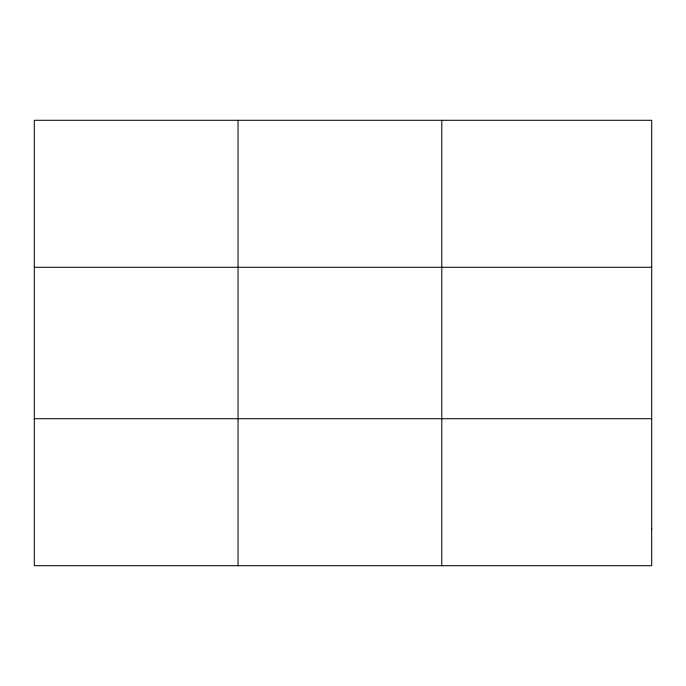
<?xml version="1.0" encoding="UTF-8"?>
<svg xmlns="http://www.w3.org/2000/svg" width="686" height="686" viewBox="0 0 686 686"><rect width="100%" height="100%" fill="white"/><g stroke="black" fill="none" stroke-linecap="round" stroke-linejoin="round"><path stroke-width="1.03" d="M238.042 565.71L238.042 120.29M441.784 565.71L441.784 120.29M34.3 267.283L651.7 267.283M34.3 418.717L651.7 418.717M651.7 528.966L651.7 565.71L34.3 565.71L34.3 120.29L651.7 120.29L651.7 528.966"/></g></svg>
